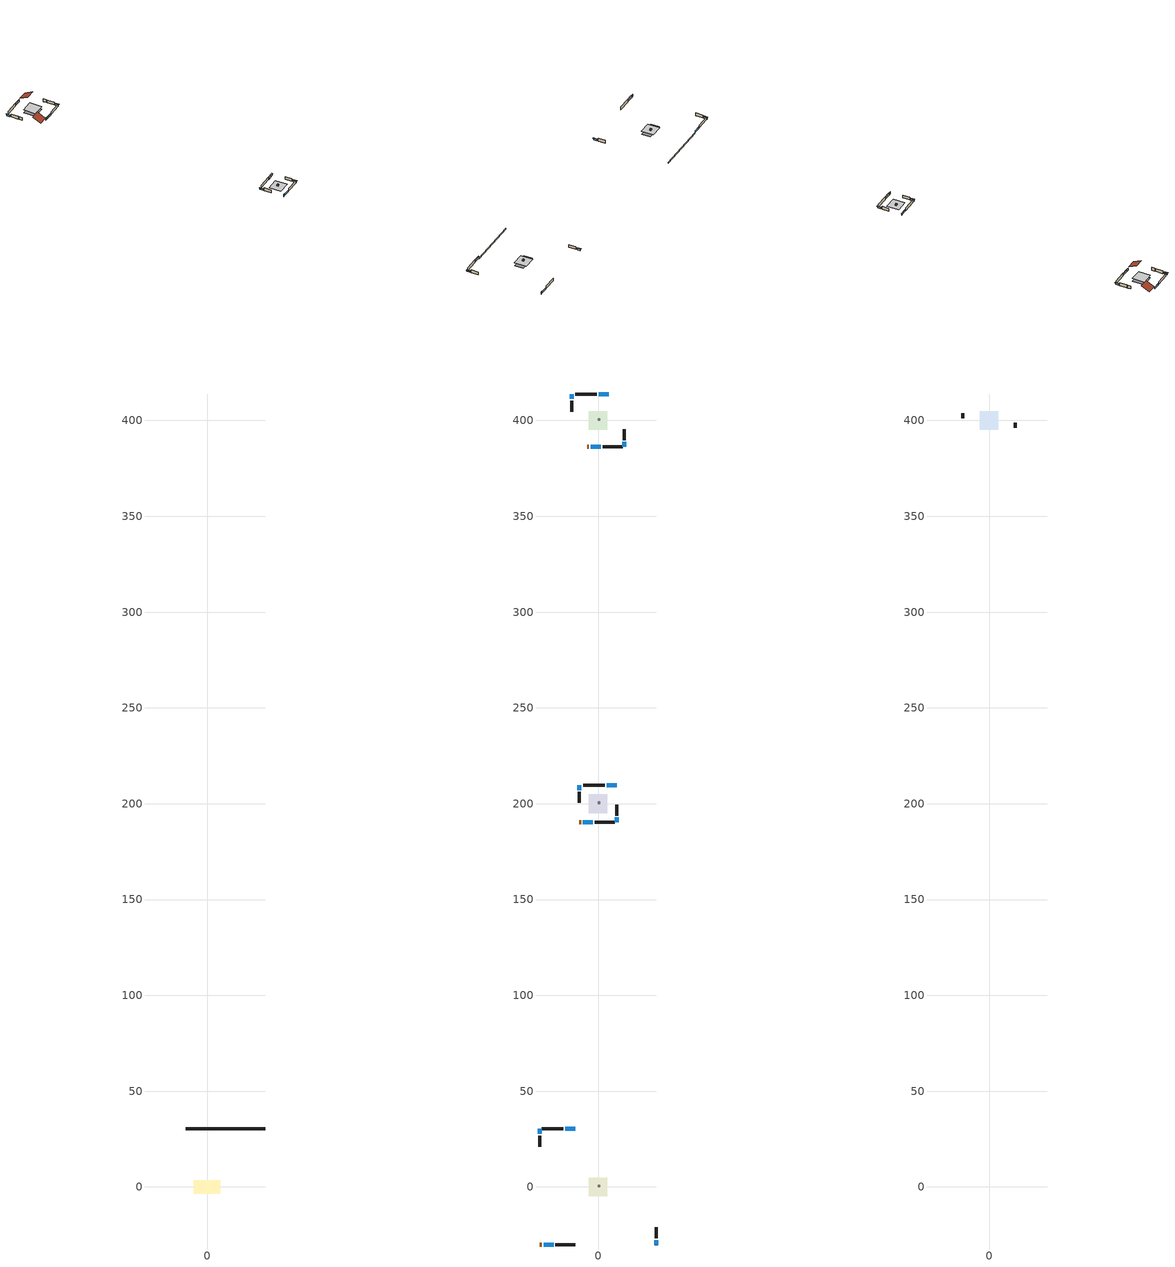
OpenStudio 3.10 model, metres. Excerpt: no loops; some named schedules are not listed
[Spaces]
unit1_crawlspace___unvented_1
 floor foundation (unit1_Slab1_construction): -6.88,-3.44 -6.88,3.44 6.88,3.44 6.88,-3.44 z-0.91
 wall foundation (unit1_FoundationWall1_construction): 30.27,30.27 -11,30.27 z-0.91:0
unit1_central_ac_and_furnace_airloop_ret_air_space
 floor adiabatic (unit1_AdiabaticConst): 0,0 0,1 1,1 1,0 z0
 wall adiabatic (unit1_AdiabaticConst): 0,0 1,0 1,1 0,1 0,0 z0:1
 ceiling adiabatic (unit1_AdiabaticConst): 1,0 1,1 0,1 0,0 z1
unit1_conditioned_space_1
 floor to unit1_crawlspace___unvented_1 (unit1_Floor1_construction): -4.86,-4.86 -4.86,4.86 4.86,4.86 4.86,-4.86 z0
 wall outside (unit1_AdiabaticWallConstruction_1): -30.27,-30.27 -29.36,-30.27 z0:2.03
 wall outside (unit1_AdiabaticWallConstruction): -30.27,30.27 -30.27,27.67 / -28.43,-30.27 -23.22,-30.27 / 30.27,-30.27 30.27,-27.67 / -11.92,30.27 -17.14,30.27 z0:1.16
 wall outside (unit1_Wall4_construction): -30.27,26.74 -30.27,21.1 z0:2.44
 wall outside (unit1_Wall3_construction): -22.29,-30.27 -11.77,-30.27 z0:2.44
 wall outside (unit1_Wall2_construction): 30.27,-26.74 30.27,-21.1 z0:2.44
 wall outside (unit1_Wall1_construction): -18.07,30.27 -29.35,30.27 z0:2.44
 window (unit1_WindowConstruction_3): -30.27,30.27 -30.27,27.67 z0:1.16
 window (unit1_WindowConstruction_2): -28.43,-30.27 -23.22,-30.27 z0:1.16
 window (unit1_WindowConstruction_1): 30.27,-30.27 30.27,-27.67 z0:1.16
 window (unit1_WindowConstruction): -11.92,30.27 -17.14,30.27 z0:1.16
 door (unit1_Door): -30.27,-30.27 -29.36,-30.27 z0:2.03
 ceiling adiabatic (unit1_Floor2_construction): 4.86,-4.86 4.86,4.86 -4.86,4.86 -4.86,-4.86 z0
unit2_central_ac_and_furnace_airloop_ret_air_space
 floor adiabatic (unit2_AdiabaticConst): 0,200 0,201 1,201 1,200 z0
 wall adiabatic (unit2_AdiabaticConst): 0,200 1,200 1,201 0,201 0,200 z0:1
 ceiling adiabatic (unit2_AdiabaticConst): 1,200 1,201 0,201 0,200 z1
unit2_conditioned_space_1
 floor adiabatic (unit2_Floor1_2_construction): -4.86,195.14 -4.86,204.86 4.86,204.86 4.86,195.14 z0
 wall outside (unit2_AdiabaticWallConstruction_1): -9.72,190.28 -8.8,190.28 z0:2.03
 wall outside (unit2_AdiabaticWallConstruction): -9.72,209.72 -9.72,207.11 / -7.87,190.28 -2.66,190.28 / 9.72,190.28 9.72,192.89 / 9.72,209.72 4.5,209.72 z0:1.16
 wall outside (unit2_Wall4_2_construction): -9.72,206.18 -9.72,200.54 z0:2.44
 wall outside (unit2_Wall3_2_construction): -1.73,190.28 8.79,190.28 z0:2.44
 wall outside (unit2_Wall2_2_construction): 9.72,193.82 9.72,199.46 z0:2.44
 wall outside (unit2_Wall1_2_construction): 3.57,209.72 -7.71,209.72 z0:2.44
 window (unit2_WindowConstruction_3): -9.72,209.72 -9.72,207.11 z0:1.16
 window (unit2_WindowConstruction_2): -7.87,190.28 -2.66,190.28 z0:1.16
 window (unit2_WindowConstruction_1): 9.72,190.28 9.72,192.89 z0:1.16
 window (unit2_WindowConstruction): 9.72,209.72 4.5,209.72 z0:1.16
 door (unit2_Door): -9.72,190.28 -8.8,190.28 z0:2.03
 ceiling adiabatic (unit2_Floor2_2_construction): 4.86,195.14 4.86,204.86 -4.86,204.86 -4.86,195.14 z0
unit3_central_ac_and_furnace_airloop_ret_air_space
 floor adiabatic (unit3_AdiabaticConst): 0,400 0,401 1,401 1,400 z0
 wall adiabatic (unit3_AdiabaticConst): 0,400 1,400 1,401 0,401 0,400 z0:1
 ceiling adiabatic (unit3_AdiabaticConst): 1,400 1,401 0,401 0,400 z1
unit3_conditioned_space_1
 floor adiabatic (unit3_Floor1_3_construction): -4.86,395.14 -4.86,404.86 4.86,404.86 4.86,395.14 z0
 wall outside (unit3_AdiabaticWallConstruction_1): -5.62,386.18 -4.7,386.18 z0:2.03
 wall outside (unit3_AdiabaticWallConstruction): -13.82,413.82 -13.82,411.21 / -3.77,386.18 1.44,386.18 / 13.82,386.18 13.82,388.79 / 5.62,413.82 0.4,413.82 z0:1.16
 wall outside (unit3_Wall4_3_construction): -13.82,410.28 -13.82,404.64 z0:2.44
 wall outside (unit3_Wall3_3_construction): 2.37,386.18 12.89,386.18 z0:2.44
 wall outside (unit3_Wall2_3_construction): 13.82,389.72 13.82,395.36 z0:2.44
 wall outside (unit3_Wall1_3_construction): -0.53,413.82 -11.81,413.82 z0:2.44
 window (unit3_WindowConstruction_3): -13.82,413.82 -13.82,411.21 z0:1.16
 window (unit3_WindowConstruction_2): -3.77,386.18 1.44,386.18 z0:1.16
 window (unit3_WindowConstruction_1): 13.82,386.18 13.82,388.79 z0:1.16
 window (unit3_WindowConstruction): 5.62,413.82 0.4,413.82 z0:1.16
 door (unit3_Door): -5.62,386.18 -4.7,386.18 z0:2.03
unit3_attic___vented_1
 floor to unit3_conditioned_space_1 (unit3_Floor2_3_construction_Reversed): -4.86,395.14 -4.86,404.86 4.86,404.86 4.86,395.14 z2.44
 wall outside (unit3_Wall6_3_construction): 13.82,396.29 13.82,398.71 z0:2.44
 wall outside (unit3_Wall5_3_construction): -13.82,403.71 -13.82,401.29 z0:2.44
 roof outside (unit3_Roof2_3_construction): -6.54,386.18,2.44 -6.54,392.69,5.69 -13.82,392.69,5.69 -13.82,386.18,2.44
 roof outside (unit3_Roof1_3_construction): 6.54,413.82,2.44 6.54,407.31,5.69 13.82,407.31,5.69 13.82,413.82,2.44
shading: -30.27,27.36 -30.27,30.58 -30.88,30.58 -30.88,27.36 z1.46; -22.91,-30.27 -28.74,-30.27 -28.74,-30.88 -22.91,-30.88 z1.46; 30.27,-27.36 30.27,-30.58 30.88,-30.58 30.88,-27.36 z1.46; -17.44,30.27 -11.62,30.27 -11.62,30.88 -17.44,30.88 z1.46; -9.72,206.8 -9.72,210.02 -10.32,210.02 -10.32,206.8 z1.46; -2.35,190.28 -8.18,190.28 -8.18,189.68 -2.35,189.68 z1.46; 9.72,193.2 9.72,189.98 10.32,189.98 10.32,193.2 z1.46; 4.2,209.72 10.02,209.72 10.02,210.32 4.2,210.32 z1.46; -13.82,410.9 -13.82,414.12 -14.42,414.12 -14.42,410.9 z1.46; 1.75,386.18 -4.08,386.18 -4.08,385.58 1.75,385.58 z1.46; 13.82,389.1 13.82,385.88 14.42,385.88 14.42,389.1 z1.46; 0.1,413.82 5.92,413.82 5.92,414.42 0.1,414.42 z1.46
[Site]
unit1_Buffalo_Niagara_Intl_Ap_NY: Latitude {deg}=42.93; Longitude {deg}=-78.73; Time Zone {hr}=-5; Elevation {m}=215; Terrain=Suburbs; Keep Site Location Information=Yes
[Site:GroundTemperature:Shallow]
4.30207, 2.29327, 2.1324, 3.08568, 6.91256, 10.7216, 14.0239, 16.1158, 16.2935, 14.5921, 11.374, 7.68183
[Site:WaterMainsTemperature]
Calculation Method=Schedule; Temperature Schedule=unit1_mains_temperature_schedule
[Building]
Building 1
[Construction]
unit1_AdiabaticConst: unit1_Adiabatic
unit1_furniture_construction_conditioned_space_1: unit1_furniture_material_conditioned_space_1
unit1_PartitionWallConstruction: unit1_gypsum_board, unit1_wall_stud_and_cavity_2, unit1_gypsum_board
unit1_AdiabaticWallConstruction_1: unit1_wood_siding_2, unit1_wall_rigid_ins, unit1_wall_stud_and_cavity_1, unit1_gypsum_board
unit1_Door: unit1_door_material
unit1_AdiabaticWallConstruction: unit1_wood_siding_1, unit1_wall_rigid_ins, unit1_wall_stud_and_cavity_1, unit1_gypsum_board
unit1_WindowConstruction_3; unit1_WindowConstruction_2; unit1_WindowConstruction_1; unit1_WindowConstruction: unit1_WindowMaterial
unit1_Slab1_construction: unit1_soil_0_5_in_
unit1_FoundationWall1_construction: unit1_concrete_8_0_in_
unit1_Floor2_construction: unit1_ceiling_stud_and_cavity, unit1_gypsum_board_1
unit1_Floor1_construction: unit1_floor_stud_and_cavity, unit1_floor_rigid_ins, unit1_osb_sheathing_0_75_in_, unit1_floor_covering
unit1_Wall4_construction; unit1_Wall3_construction; unit1_Wall2_construction; unit1_Wall1_construction: unit1_wood_siding, unit1_osb_sheathing_0_5_in_, unit1_wall_stud_and_cavity, unit1_gypsum_board
unit2_AdiabaticConst: unit2_Adiabatic
unit2_furniture_construction_conditioned_space_1: unit2_furniture_material_conditioned_space_1
unit2_PartitionWallConstruction: unit2_gypsum_board, unit2_wall_stud_and_cavity_2, unit2_gypsum_board
unit2_AdiabaticWallConstruction_1: unit2_wood_siding_2, unit2_wall_rigid_ins, unit2_wall_stud_and_cavity_1, unit2_gypsum_board
unit2_Door: unit2_door_material
unit2_AdiabaticWallConstruction: unit2_wood_siding_1, unit2_wall_rigid_ins, unit2_wall_stud_and_cavity_1, unit2_gypsum_board
unit2_WindowConstruction_3; unit2_WindowConstruction_2; unit2_WindowConstruction_1; unit2_WindowConstruction: unit2_WindowMaterial
unit2_Floor2_2_construction: unit2_ceiling_stud_and_cavity, unit2_gypsum_board_1
unit2_Floor1_2_construction: unit2_floor_stud_and_cavity, unit2_osb_sheathing_0_75_in_, unit2_floor_covering
unit2_Wall4_2_construction; unit2_Wall3_2_construction; unit2_Wall2_2_construction; unit2_Wall1_2_construction: unit2_wood_siding, unit2_osb_sheathing_0_5_in_, unit2_wall_stud_and_cavity, unit2_gypsum_board
unit3_AdiabaticConst: unit3_Adiabatic
unit3_furniture_construction_conditioned_space_1: unit3_furniture_material_conditioned_space_1
unit3_PartitionWallConstruction: unit3_gypsum_board, unit3_wall_stud_and_cavity_3, unit3_gypsum_board
unit3_AdiabaticWallConstruction_1: unit3_wood_siding_2, unit3_wall_rigid_ins, unit3_wall_stud_and_cavity_2, unit3_gypsum_board
unit3_Door: unit3_door_material
unit3_AdiabaticWallConstruction: unit3_wood_siding_1, unit3_wall_rigid_ins, unit3_wall_stud_and_cavity_2, unit3_gypsum_board
unit3_WindowConstruction_3; unit3_WindowConstruction_2; unit3_WindowConstruction_1; unit3_WindowConstruction: unit3_WindowMaterial
unit3_Floor2_3_construction_Reversed: unit3_gypsum_board, unit3_ceiling_stud_and_cavity, unit3_ceiling_loosefill_ins
unit3_Floor1_3_construction: unit3_floor_stud_and_cavity, unit3_osb_sheathing_0_75_in_, unit3_floor_covering
unit3_Wall6_3_construction; unit3_Wall5_3_construction: unit3_wood_siding, unit3_osb_sheathing_0_5_in__1, unit3_wall_stud_and_cavity_1
unit3_Wall4_3_construction; unit3_Wall3_3_construction; unit3_Wall2_3_construction; unit3_Wall1_3_construction: unit3_wood_siding, unit3_osb_sheathing_0_5_in__1, unit3_wall_stud_and_cavity, unit3_gypsum_board
unit3_Roof2_3_construction; unit3_Roof1_3_construction: unit3_asphalt_or_fiberglass_shingles, unit3_roof_rigid_ins, unit3_osb_sheathing_0_5_in_
[Material:NoMass] Roughness=Rough; Thermal Resistance {m2-K/W}=176.1
unit1_Adiabatic; unit2_Adiabatic; unit3_Adiabatic
[Material] Roughness=Rough
Name | Thickness {m} | Conductivity {W/m-K} | Density {kg/m3} | Specific Heat {J/kg-K} | Thermal Absorptance | Solar Absorptance | Visible Absorptance
unit1_wall_stud_and_cavity_2; unit2_wall_stud_and_cavity_2; unit3_wall_stud_and_cavity_3 | 0.0889 | 0.391764 | 83.0341 | 1211.67 | 0.9 | 0.7 | 0.7
unit1_wood_siding_2; unit1_wood_siding_1; unit2_wood_siding_2; unit2_wood_siding_1; unit3_wood_siding_2; unit3_wood_siding_1 | 0.0254 | 0.102417 | 544.68 | 1172.36
unit1_furniture_material_conditioned_space_1; unit2_furniture_material_conditioned_space_1; unit3_furniture_material_conditioned_space_1 | 0.1524 | 0.115458 | 640.8 | 1214.23 | 0.9 | 0.6 | 0.6
unit1_door_material; unit2_door_material; unit3_door_material | 0.04445 | 0.0716541 | 512.64 | 1214.23 | 0.9 | 0.7 | 0.7
unit1_wall_stud_and_cavity_1; unit2_wall_stud_and_cavity_1; unit3_wall_stud_and_cavity_2 | 0.0889 | 0.380278 | 52.3479 | 1209.89 | 0.9 | 0.7 | 0.7
unit1_wall_rigid_ins; unit2_wall_rigid_ins; unit3_wall_rigid_ins | 0.512978 | 0.029427 | 32.04 | 1214.23 | 0.9 | 0.7 | 0.7
unit1_soil_0_5_in_ | 0.0127 | 1.731 | 1842.3 | 418.7 | 0.9 | 0.7 | 0.7
unit1_concrete_8_0_in_ | 0.2032 | 1.803125 | 2242.8 | 837.4 | 0.9 | 0.7 | 0.7
unit1_gypsum_board_1; unit2_gypsum_board_1 | 0.00254 | 0.160291 | 801 | 837.4 | 0.9 | 0.6 | 0.6
unit1_ceiling_stud_and_cavity; unit2_ceiling_stud_and_cavity | 0.0889 | 1.05181 | 20.9862 | 1087.66 | 0.9 | 0.7 | 0.7
unit1_floor_covering; unit2_floor_covering; unit3_floor_covering | 0.0127 | 0.0433444 | 54.468 | 1339.84 | 0.9 | 0.6 | 0.6
unit1_osb_sheathing_0_75_in_; unit2_osb_sheathing_0_75_in_; unit3_osb_sheathing_0_75_in_ | 0.01905 | 0.115458 | 512.64 | 1214.23 | 0.9 | 0.7 | 0.7
unit1_floor_rigid_ins | 0.103632 | 0.029427 | 32.04 | 1214.23 | 0.9 | 0.7 | 0.7
unit1_floor_stud_and_cavity | 0.1397 | 0.21683 | 92.3553 | 1139.71 | 0.9 | 0.7 | 0.7
unit1_gypsum_board; unit2_gypsum_board; unit3_gypsum_board | 0.0127 | 0.160291 | 801 | 837.4 | 0.9 | 0.6 | 0.6
unit1_wall_stud_and_cavity; unit2_wall_stud_and_cavity; unit3_wall_stud_and_cavity | 0.1397 | 0.0929022 | 139.0536 | 1170.24 | 0.9 | 0.7 | 0.7
unit1_osb_sheathing_0_5_in_; unit2_osb_sheathing_0_5_in_; unit3_osb_sheathing_0_5_in__1 | 0.0127 | 0.115458 | 512.64 | 1214.23 | 0.9 | 0.7 | 0.7
unit1_wood_siding; unit2_wood_siding; unit3_wood_siding | 0.0254 | 0.102417 | 544.68 | 1172.36 | 0.9 | 0.7 | 0.7
unit2_floor_stud_and_cavity; unit3_floor_stud_and_cavity | 0.1397 | 0.923637 | 92.3553 | 1139.71 | 0.9 | 0.7 | 0.7
unit3_ceiling_stud_and_cavity | 0.1397 | 0.0824711 | 65.682 | 1177.47 | 0.9 | 0.7 | 0.7
unit3_ceiling_loosefill_ins | 0.169333 | 0.0480833 | 16.02 | 1046.75 | 0.9 | 0.7 | 0.7
unit3_wall_stud_and_cavity_1 | 0.1397 | 0.727959 | 139.0536 | 1170.24 | 0.9 | 0.6 | 0.6
unit3_osb_sheathing_0_5_in_ | 0.0127 | 0.115458 | 512.64 | 1214.23 | 0.9 | 0.6 | 0.6
unit3_roof_rigid_ins | 0.00281632 | 0.029427 | 32.04 | 1214.23 | 0.9 | 0.7 | 0.7
unit3_asphalt_or_fiberglass_shingles | 0.00635 | 0.162714 | 1121.4 | 1465.45 | 0.9 | 0.85 | 0.85
[WindowMaterial:SimpleGlazingSystem] U-Factor {W/m2-K}=2.10086; Solar Heat Gain Coefficient=0.3
unit1_WindowMaterial; unit2_WindowMaterial; unit3_WindowMaterial
[Foundation:Kiva:Settings]
Soil Conductivity {W/m-K}=1.731; Soil Density {kg/m3}=1842.3; Soil Specific Heat {J/kg-K}=418.7; Ground Solar Absorptivity=0.9; Ground Thermal Absorptivity=0.9; Ground Surface Roughness {m}=0.03; Far-Field Width {m}=40; Deep-Ground Boundary Condition=ZeroFlux; Deep-Ground Depth {m}=40; Minimum Cell Dimension {m}=0.2; Maximum Cell Growth Coefficient=3; Simulation Timestep=Timestep
[ElectricEquipment]
Name | Electric Equipment Definition | Space or SpaceType | Schedule
unit1_mech_vent_bath_fan_0 | unit1_mech_vent_bath_fan_0 | unit1_conditioned_space_1 | unit1_mech_vent_bath_fan_0_schedule
unit1_mech_vent_range_fan_0 | unit1_mech_vent_range_fan_0 | unit1_conditioned_space_1 | unit1_mech_vent_range_fan_0_schedule
unit1_mech_vent_house_fan_cfis | unit1_mech_vent_house_fan_cfis | unit1_conditioned_space_1 | unit1_mech_vent_house_fan_cfis_schedule
unit1_mech_vent_house_fan | unit1_mech_vent_house_fan | unit1_conditioned_space_1 | unit1_mech_vent_house_fan_schedule
unit1_whole_house_fan | unit1_whole_house_fan | unit1_conditioned_space_1 | Always On Discrete
unit1_misc_plug_loads | unit1_misc_plug_loads | unit1_conditioned_space_1 | unit1_plug_loads_other
unit1_misc_tv | unit1_misc_tv | unit1_conditioned_space_1 | unit1_plug_loads_tv
unit1_cooking_range | unit1_cooking_range | unit1_conditioned_space_1 | unit1_cooking_range
unit1_fridge | unit1_fridge | unit1_conditioned_space_1 | unit1_fridge_schedule
unit1_dishwasher | unit1_dishwasher | unit1_conditioned_space_1 | unit1_dishwasher
unit1_clothes_dryer | unit1_clothes_dryer | unit1_conditioned_space_1 | unit1_clothes_dryer
unit1_clothes_washer | unit1_clothes_washer | unit1_conditioned_space_1 | unit1_clothes_washer
unit1_ceiling_fan | unit1_ceiling_fan | unit1_conditioned_space_1 | unit1_ceiling_fan
unit2_mech_vent_bath_fan_0 | unit2_mech_vent_bath_fan_0 | unit2_conditioned_space_1 | unit2_mech_vent_bath_fan_0_schedule
unit2_mech_vent_range_fan_0 | unit2_mech_vent_range_fan_0 | unit2_conditioned_space_1 | unit2_mech_vent_range_fan_0_schedule
unit2_mech_vent_house_fan_cfis | unit2_mech_vent_house_fan_cfis | unit2_conditioned_space_1 | unit2_mech_vent_house_fan_cfis_schedule
unit2_mech_vent_house_fan | unit2_mech_vent_house_fan | unit2_conditioned_space_1 | unit2_mech_vent_house_fan_schedule
unit2_whole_house_fan | unit2_whole_house_fan | unit2_conditioned_space_1 | unit2_Always_On_Discrete
unit2_misc_plug_loads | unit2_misc_plug_loads | unit2_conditioned_space_1 | unit2_plug_loads_other
unit2_misc_tv | unit2_misc_tv | unit2_conditioned_space_1 | unit2_plug_loads_tv
unit2_cooking_range | unit2_cooking_range | unit2_conditioned_space_1 | unit2_cooking_range
unit2_fridge | unit2_fridge | unit2_conditioned_space_1 | unit2_fridge_schedule
unit2_dishwasher | unit2_dishwasher | unit2_conditioned_space_1 | unit2_dishwasher
unit2_clothes_dryer | unit2_clothes_dryer | unit2_conditioned_space_1 | unit2_clothes_dryer
unit2_clothes_washer | unit2_clothes_washer | unit2_conditioned_space_1 | unit2_clothes_washer
unit2_ceiling_fan | unit2_ceiling_fan | unit2_conditioned_space_1 | unit2_ceiling_fan
unit3_mech_vent_bath_fan_0 | unit3_mech_vent_bath_fan_0 | unit3_conditioned_space_1 | unit3_mech_vent_bath_fan_0_schedule
unit3_mech_vent_range_fan_0 | unit3_mech_vent_range_fan_0 | unit3_conditioned_space_1 | unit3_mech_vent_range_fan_0_schedule
unit3_mech_vent_house_fan_cfis | unit3_mech_vent_house_fan_cfis | unit3_conditioned_space_1 | unit3_mech_vent_house_fan_cfis_schedule
unit3_mech_vent_house_fan | unit3_mech_vent_house_fan | unit3_conditioned_space_1 | unit3_mech_vent_house_fan_schedule
unit3_misc_plug_loads | unit3_misc_plug_loads | unit3_conditioned_space_1 | unit3_plug_loads_other
unit3_misc_tv | unit3_misc_tv | unit3_conditioned_space_1 | unit3_plug_loads_tv
unit3_whole_house_fan | unit3_whole_house_fan | unit3_conditioned_space_1 | unit3_Always_On_Discrete
unit3_cooking_range | unit3_cooking_range | unit3_conditioned_space_1 | unit3_cooking_range
unit3_fridge | unit3_fridge | unit3_conditioned_space_1 | unit3_fridge_schedule
unit3_dishwasher | unit3_dishwasher | unit3_conditioned_space_1 | unit3_dishwasher
unit3_clothes_dryer | unit3_clothes_dryer | unit3_conditioned_space_1 | unit3_clothes_dryer
unit3_clothes_washer | unit3_clothes_washer | unit3_conditioned_space_1 | unit3_clothes_washer
unit3_ceiling_fan | unit3_ceiling_fan | unit3_conditioned_space_1 | unit3_ceiling_fan
[ElectricEquipment:Definition] Design Level Calculation Method=EquipmentLevel
Name | Design Level {W} | Fraction Latent | Fraction Radiant | Fraction Lost
unit1_mech_vent_bath_fan_0; unit1_mech_vent_range_fan_0; unit2_mech_vent_bath_fan_0; unit2_mech_vent_range_fan_0; unit3_mech_vent_bath_fan_0; unit3_mech_vent_range_fan_0 | 30 | 0 | 0 | 1
unit1_mech_vent_house_fan_cfis; unit2_mech_vent_house_fan_cfis; unit3_mech_vent_house_fan_cfis | 0 | 0 | 0 | 0
unit1_mech_vent_house_fan; unit1_whole_house_fan; unit2_mech_vent_house_fan; unit2_whole_house_fan; unit3_mech_vent_house_fan; unit3_whole_house_fan | 0 | 0 | 0 | 1
unit1_misc_plug_loads | 171.597 | 0.045 | 0.513 | 0.1
unit1_misc_tv | 407.323 | 0 | 0.6 | 0
unit1_cooking_range | 102.038 | 0.16 | 0.384 | 0.2
unit1_fridge; unit2_fridge; unit3_fridge | 78.8813 | 0 | 0.6 | 0
unit1_dishwasher | 740.818 | 0.3 | 0.18 | 0.4
unit1_clothes_dryer | 499.627 | 0.015 | 0.081 | 0.85
unit1_clothes_washer | 1279.03 | 0.03 | 0.162 | 0.7
unit1_ceiling_fan | 58.3651 | 0 | 0.558 | 0
unit2_misc_plug_loads | 173.004 | 0.045 | 0.513 | 0.1
unit2_misc_tv | 514.074 | 0 | 0.6 | 0
unit2_cooking_range | 91.2667 | 0.16 | 0.384 | 0.2
unit2_dishwasher | 402.111 | 0.3 | 0.18 | 0.4
unit2_clothes_dryer | 303.047 | 0.015 | 0.081 | 0.85
unit2_clothes_washer | 832.117 | 0.03 | 0.162 | 0.7
unit2_ceiling_fan | 55.8546 | 0 | 0.558 | 0
unit3_misc_plug_loads | 174.38 | 0.045 | 0.513 | 0.1
unit3_misc_tv | 515.429 | 0 | 0.6 | 0
unit3_cooking_range | 85.6421 | 0.16 | 0.384 | 0.2
unit3_dishwasher | 577.46 | 0.3 | 0.18 | 0.4
unit3_clothes_dryer | 527.382 | 0.015 | 0.081 | 0.85
unit3_clothes_washer | 765.44 | 0.03 | 0.162 | 0.7
unit3_ceiling_fan | 55.8833 | 0 | 0.558 | 0
[EnergyManagementSystem:Actuator]
Name | Actuated Component | Actuated Component Type | Actuated Component Control Type | Zone or Space
unit1_mech_vent_house_fan_latent_load_act | unit1_mech_vent_house_fan_latent_load | OtherEquipment | Power Level | unit1_conditioned_space_1
unit1_mech_vent_house_fan_sensible_load_act | unit1_mech_vent_house_fan_sensible_load | OtherEquipment | Power Level | unit1_conditioned_space_1
unit1_mech_vent_house_fan_cfis_act | unit1_mech_vent_house_fan_cfis | ElectricEquipment | Electricity Rate | unit1_conditioned_space_1
unit1_whole_house_fan_act | unit1_whole_house_fan | ElectricEquipment | Electricity Rate | unit1_conditioned_space_1
unit1_central_ac_and_furnace_airloop_0_SupLatLkToDZ_act | unit1_central_ac_and_furnace_airloop_0_SupLatLkToDZ | OtherEquipment | Power Level | unit1_crawlspace___unvented_1
unit1_central_ac_and_furnace_airloop_0_SupSensLkToDZ_act | unit1_central_ac_and_furnace_airloop_0_SupSensLkToDZ | OtherEquipment | Power Level | unit1_crawlspace___unvented_1
unit1_central_ac_and_furnace_airloop_0_RetCondToDZ_act | unit1_central_ac_and_furnace_airloop_0_RetCondToDZ | OtherEquipment | Power Level | unit1_crawlspace___unvented_1
unit1_central_ac_and_furnace_airloop_0_RetLatLkToRP_act | unit1_central_ac_and_furnace_airloop_0_RetLatLkToRP | OtherEquipment | Power Level | unit1_central_ac_and_furnace_airloop_ret_air_space
unit1_central_ac_and_furnace_airloop_0_RetSensLkToRP_act | unit1_central_ac_and_furnace_airloop_0_RetSensLkToRP | OtherEquipment | Power Level | unit1_central_ac_and_furnace_airloop_ret_air_space
unit1_central_ac_and_furnace_airloop_0_RetCondToRP_act | unit1_central_ac_and_furnace_airloop_0_RetCondToRP | OtherEquipment | Power Level | unit1_central_ac_and_furnace_airloop_ret_air_space
unit1_central_ac_and_furnace_airloop_0_SupCondToLv_act | unit1_central_ac_and_furnace_airloop_0_SupCondToLv | OtherEquipment | Power Level | unit1_conditioned_space_1
unit1_central_ac_and_furnace_airloop_0_SupLatLkToCond_act | unit1_central_ac_and_furnace_airloop_0_SupLatLkToCond | OtherEquipment | Power Level | unit1_conditioned_space_1
unit1_central_ac_and_furnace_airloop_0_SupSensLkToCond_act | unit1_central_ac_and_furnace_airloop_0_SupSensLkToCond | OtherEquipment | Power Level | unit1_conditioned_space_1
unit1_water_heater_ec_adj_act | unit1_water_heater_energy_adjustment1 | OtherEquipment | Power Level | unit1_conditioned_space_1
unit1_central_ac_and_furnace_airloop_0_SupCondToDZ_act | unit1_central_ac_and_furnace_airloop_0_SupCondToDZ | OtherEquipment | Power Level | unit1_crawlspace___unvented_1
unit2_mech_vent_house_fan_latent_load_act | unit2_mech_vent_house_fan_latent_load | OtherEquipment | Power Level | unit2_conditioned_space_1
unit2_mech_vent_house_fan_sensible_load_act | unit2_mech_vent_house_fan_sensible_load | OtherEquipment | Power Level | unit2_conditioned_space_1
unit2_mech_vent_house_fan_cfis_act | unit2_mech_vent_house_fan_cfis | ElectricEquipment | Electricity Rate | unit2_conditioned_space_1
unit2_whole_house_fan_act | unit2_whole_house_fan | ElectricEquipment | Electricity Rate | unit2_conditioned_space_1
unit2_central_ac_and_furnace_airloop_0_SupLatLkToDZ_act | unit2_central_ac_and_furnace_airloop_0_SupLatLkToDZ | OtherEquipment | Power Level | unit2_conditioned_space_1
unit2_central_ac_and_furnace_airloop_0_SupSensLkToDZ_act | unit2_central_ac_and_furnace_airloop_0_SupSensLkToDZ | OtherEquipment | Power Level | unit2_conditioned_space_1
unit2_central_ac_and_furnace_airloop_0_RetCondToDZ_act | unit2_central_ac_and_furnace_airloop_0_RetCondToDZ | OtherEquipment | Power Level | unit2_conditioned_space_1
unit2_central_ac_and_furnace_airloop_0_SupCondToDZ_act | unit2_central_ac_and_furnace_airloop_0_SupCondToDZ | OtherEquipment | Power Level | unit2_conditioned_space_1
unit2_central_ac_and_furnace_airloop_0_RetLatLkToRP_act | unit2_central_ac_and_furnace_airloop_0_RetLatLkToRP | OtherEquipment | Power Level | unit2_central_ac_and_furnace_airloop_ret_air_space
unit2_central_ac_and_furnace_airloop_0_RetSensLkToRP_act | unit2_central_ac_and_furnace_airloop_0_RetSensLkToRP | OtherEquipment | Power Level | unit2_central_ac_and_furnace_airloop_ret_air_space
unit2_central_ac_and_furnace_airloop_0_RetCondToRP_act | unit2_central_ac_and_furnace_airloop_0_RetCondToRP | OtherEquipment | Power Level | unit2_central_ac_and_furnace_airloop_ret_air_space
unit2_central_ac_and_furnace_airloop_0_SupCondToLv_act | unit2_central_ac_and_furnace_airloop_0_SupCondToLv | OtherEquipment | Power Level | unit2_conditioned_space_1
unit2_central_ac_and_furnace_airloop_0_SupLatLkToCond_act | unit2_central_ac_and_furnace_airloop_0_SupLatLkToCond | OtherEquipment | Power Level | unit2_conditioned_space_1
unit2_central_ac_and_furnace_airloop_0_SupSensLkToCond_act | unit2_central_ac_and_furnace_airloop_0_SupSensLkToCond | OtherEquipment | Power Level | unit2_conditioned_space_1
unit2_water_heater_ec_adj_act | unit2_water_heater_energy_adjustment1 | OtherEquipment | Power Level | unit2_conditioned_space_1
unit3_mech_vent_house_fan_latent_load_act | unit3_mech_vent_house_fan_latent_load | OtherEquipment | Power Level | unit3_conditioned_space_1
unit3_mech_vent_house_fan_sensible_load_act | unit3_mech_vent_house_fan_sensible_load | OtherEquipment | Power Level | unit3_conditioned_space_1
unit3_mech_vent_house_fan_cfis_act | unit3_mech_vent_house_fan_cfis | ElectricEquipment | Electricity Rate | unit3_conditioned_space_1
unit3_whole_house_fan_act | unit3_whole_house_fan | ElectricEquipment | Electricity Rate | unit3_conditioned_space_1
unit3_central_ac_and_furnace_airloop_0_SupLatLkToDZ_act | unit3_central_ac_and_furnace_airloop_0_SupLatLkToDZ | OtherEquipment | Power Level | unit3_attic___vented_1
unit3_central_ac_and_furnace_airloop_0_SupSensLkToDZ_act | unit3_central_ac_and_furnace_airloop_0_SupSensLkToDZ | OtherEquipment | Power Level | unit3_attic___vented_1
unit3_central_ac_and_furnace_airloop_0_RetCondToDZ_act | unit3_central_ac_and_furnace_airloop_0_RetCondToDZ | OtherEquipment | Power Level | unit3_attic___vented_1
unit3_central_ac_and_furnace_airloop_0_SupCondToDZ_act | unit3_central_ac_and_furnace_airloop_0_SupCondToDZ | OtherEquipment | Power Level | unit3_attic___vented_1
unit3_central_ac_and_furnace_airloop_0_RetLatLkToRP_act | unit3_central_ac_and_furnace_airloop_0_RetLatLkToRP | OtherEquipment | Power Level | unit3_central_ac_and_furnace_airloop_ret_air_space
unit3_central_ac_and_furnace_airloop_0_RetSensLkToRP_act | unit3_central_ac_and_furnace_airloop_0_RetSensLkToRP | OtherEquipment | Power Level | unit3_central_ac_and_furnace_airloop_ret_air_space
unit3_central_ac_and_furnace_airloop_0_RetCondToRP_act | unit3_central_ac_and_furnace_airloop_0_RetCondToRP | OtherEquipment | Power Level | unit3_central_ac_and_furnace_airloop_ret_air_space
unit3_central_ac_and_furnace_airloop_0_SupCondToLv_act | unit3_central_ac_and_furnace_airloop_0_SupCondToLv | OtherEquipment | Power Level | unit3_conditioned_space_1
unit3_central_ac_and_furnace_airloop_0_SupLatLkToCond_act | unit3_central_ac_and_furnace_airloop_0_SupLatLkToCond | OtherEquipment | Power Level | unit3_conditioned_space_1
unit3_central_ac_and_furnace_airloop_0_SupSensLkToCond_act | unit3_central_ac_and_furnace_airloop_0_SupSensLkToCond | OtherEquipment | Power Level | unit3_conditioned_space_1
unit3_water_heater_ec_adj_act | unit3_water_heater_energy_adjustment1 | OtherEquipment | Power Level | unit3_conditioned_space_1
[SpaceInfiltration:DesignFlowRate] Density Basis=Outdoor
Name | Space or SpaceType | Schedule | Design Flow Rate Calculation Method | Design Flow Rate {m3/s} | Air Changes per Hour {1/hr} | Constant Term Coefficient | Temperature Term Coefficient | Velocity Term Coefficient | Velocity Squared Term Coefficient
unit1_infil_flow; unit1_whole_house_fan_flow; unit1_natural_vent_flow | unit1_conditioned_space_1 | Always On Discrete | Flow/Space | 0
unit1_crawlspace_unvented_1_duct_leakage_imbalance_infil_flow | unit1_crawlspace___unvented_1 | Always On Discrete | Flow/Space | 0
unit1_infil_crawlspace___unvented_1 | unit1_crawlspace___unvented_1 | Always On Discrete | AirChanges/Hour |  | 0.1 | 1 | 0 | 0 | 0
unit2_infil_flow; unit2_whole_house_fan_flow; unit2_natural_vent_flow | unit2_conditioned_space_1 | unit2_Always_On_Discrete | Flow/Space | 0
unit3_infil_flow; unit3_whole_house_fan_flow; unit3_natural_vent_flow | unit3_conditioned_space_1 | unit3_Always_On_Discrete | Flow/Space | 0
unit3_attic_vented_1_duct_leakage_imbalance_infil_flow | unit3_attic___vented_1 | unit3_Always_On_Discrete | Flow/Space | 0
[OtherEquipment]
Name | Other Equipment Definition | Space or SpaceType | Schedule | Fuel Type
unit1_mech_vent_house_fan_latent_load | unit1_mech_vent_house_fan_latent_load | unit1_conditioned_space_1 | Always On Discrete
unit1_mech_vent_house_fan_sensible_load | unit1_mech_vent_house_fan_sensible_load | unit1_conditioned_space_1 | Always On Discrete
unit1_central_ac_and_furnace_airloop_0_SupLatLkToDZ | unit1_central_ac_and_furnace_airloop_0_SupLatLkToDZ | unit1_crawlspace___unvented_1 | Always On Discrete
unit1_central_ac_and_furnace_airloop_0_SupSensLkToDZ | unit1_central_ac_and_furnace_airloop_0_SupSensLkToDZ | unit1_crawlspace___unvented_1 | Always On Discrete
unit1_central_ac_and_furnace_airloop_0_RetCondToDZ | unit1_central_ac_and_furnace_airloop_0_RetCondToDZ | unit1_crawlspace___unvented_1 | Always On Discrete
unit1_central_ac_and_furnace_airloop_0_SupCondToDZ | unit1_central_ac_and_furnace_airloop_0_SupCondToDZ | unit1_crawlspace___unvented_1 | Always On Discrete
unit1_central_ac_and_furnace_airloop_0_RetLatLkToRP | unit1_central_ac_and_furnace_airloop_0_RetLatLkToRP | unit1_central_ac_and_furnace_airloop_ret_air_space | Always On Discrete
unit1_central_ac_and_furnace_airloop_0_RetSensLkToRP | unit1_central_ac_and_furnace_airloop_0_RetSensLkToRP | unit1_central_ac_and_furnace_airloop_ret_air_space | Always On Discrete
unit1_central_ac_and_furnace_airloop_0_RetCondToRP | unit1_central_ac_and_furnace_airloop_0_RetCondToRP | unit1_central_ac_and_furnace_airloop_ret_air_space | Always On Discrete
unit1_central_ac_and_furnace_airloop_0_SupCondToLv | unit1_central_ac_and_furnace_airloop_0_SupCondToLv | unit1_conditioned_space_1 | Always On Discrete
unit1_central_ac_and_furnace_airloop_0_SupSensLkToCond | unit1_central_ac_and_furnace_airloop_0_SupSensLkToCond | unit1_conditioned_space_1 | Always On Discrete
unit1_general_water_use_latent | unit1_general_water_use_latent | unit1_conditioned_space_1 | unit1_general_water_use_schedule
unit1_general_water_use_sensible | unit1_general_water_use_sensible | unit1_conditioned_space_1 | unit1_general_water_use_schedule
unit1_cooking_range_1 | unit1_cooking_range_2 | unit1_conditioned_space_1 | unit1_cooking_range | NaturalGas
unit1_clothes_dryer_1 | unit1_clothes_dryer_2 | unit1_conditioned_space_1 | unit1_clothes_dryer | NaturalGas
unit1_water_heater_energy_adjustment1 | unit1_water_heater_energy_adjustment1 | unit1_conditioned_space_1 | Always On Discrete | NaturalGas
unit1_central_ac_and_furnace_airloop_0_SupLatLkToCond | unit1_central_ac_and_furnace_airloop_0_SupLatLkToCond | unit1_conditioned_space_1 | Always On Discrete
unit2_mech_vent_house_fan_latent_load | unit2_mech_vent_house_fan_latent_load | unit2_conditioned_space_1 | unit2_Always_On_Discrete
unit2_mech_vent_house_fan_sensible_load | unit2_mech_vent_house_fan_sensible_load | unit2_conditioned_space_1 | unit2_Always_On_Discrete
unit2_central_ac_and_furnace_airloop_0_SupLatLkToDZ | unit2_central_ac_and_furnace_airloop_0_SupLatLkToDZ | unit2_conditioned_space_1 | unit2_Always_On_Discrete
unit2_central_ac_and_furnace_airloop_0_RetCondToDZ | unit2_central_ac_and_furnace_airloop_0_RetCondToDZ | unit2_conditioned_space_1 | unit2_Always_On_Discrete
unit2_central_ac_and_furnace_airloop_0_SupCondToDZ | unit2_central_ac_and_furnace_airloop_0_SupCondToDZ | unit2_conditioned_space_1 | unit2_Always_On_Discrete
unit2_central_ac_and_furnace_airloop_0_RetLatLkToRP | unit2_central_ac_and_furnace_airloop_0_RetLatLkToRP | unit2_central_ac_and_furnace_airloop_ret_air_space | unit2_Always_On_Discrete
unit2_central_ac_and_furnace_airloop_0_RetSensLkToRP | unit2_central_ac_and_furnace_airloop_0_RetSensLkToRP | unit2_central_ac_and_furnace_airloop_ret_air_space | unit2_Always_On_Discrete
unit2_central_ac_and_furnace_airloop_0_RetCondToRP | unit2_central_ac_and_furnace_airloop_0_RetCondToRP | unit2_central_ac_and_furnace_airloop_ret_air_space | unit2_Always_On_Discrete
unit2_central_ac_and_furnace_airloop_0_SupCondToLv | unit2_central_ac_and_furnace_airloop_0_SupCondToLv | unit2_conditioned_space_1 | unit2_Always_On_Discrete
unit2_central_ac_and_furnace_airloop_0_SupLatLkToCond | unit2_central_ac_and_furnace_airloop_0_SupLatLkToCond | unit2_conditioned_space_1 | unit2_Always_On_Discrete
unit2_central_ac_and_furnace_airloop_0_SupSensLkToCond | unit2_central_ac_and_furnace_airloop_0_SupSensLkToCond | unit2_conditioned_space_1 | unit2_Always_On_Discrete
unit2_central_ac_and_furnace_airloop_0_SupSensLkToDZ | unit2_central_ac_and_furnace_airloop_0_SupSensLkToDZ | unit2_conditioned_space_1 | unit2_Always_On_Discrete
unit2_general_water_use_latent | unit2_general_water_use_latent | unit2_conditioned_space_1 | unit2_general_water_use_schedule
unit2_general_water_use_sensible | unit2_general_water_use_sensible | unit2_conditioned_space_1 | unit2_general_water_use_schedule
unit2_cooking_range_1 | unit2_cooking_range_2 | unit2_conditioned_space_1 | unit2_cooking_range | NaturalGas
unit2_clothes_dryer_1 | unit2_clothes_dryer_2 | unit2_conditioned_space_1 | unit2_clothes_dryer | NaturalGas
unit2_water_heater_energy_adjustment1 | unit2_water_heater_energy_adjustment1 | unit2_conditioned_space_1 | unit2_Always_On_Discrete | NaturalGas
unit3_mech_vent_house_fan_latent_load | unit3_mech_vent_house_fan_latent_load | unit3_conditioned_space_1 | unit3_Always_On_Discrete
unit3_mech_vent_house_fan_sensible_load | unit3_mech_vent_house_fan_sensible_load | unit3_conditioned_space_1 | unit3_Always_On_Discrete
unit3_central_ac_and_furnace_airloop_0_SupLatLkToDZ | unit3_central_ac_and_furnace_airloop_0_SupLatLkToDZ | unit3_attic___vented_1 | unit3_Always_On_Discrete
unit3_central_ac_and_furnace_airloop_0_SupSensLkToDZ | unit3_central_ac_and_furnace_airloop_0_SupSensLkToDZ | unit3_attic___vented_1 | unit3_Always_On_Discrete
unit3_central_ac_and_furnace_airloop_0_RetCondToDZ | unit3_central_ac_and_furnace_airloop_0_RetCondToDZ | unit3_attic___vented_1 | unit3_Always_On_Discrete
unit3_central_ac_and_furnace_airloop_0_SupCondToDZ | unit3_central_ac_and_furnace_airloop_0_SupCondToDZ | unit3_attic___vented_1 | unit3_Always_On_Discrete
unit3_central_ac_and_furnace_airloop_0_RetLatLkToRP | unit3_central_ac_and_furnace_airloop_0_RetLatLkToRP | unit3_central_ac_and_furnace_airloop_ret_air_space | unit3_Always_On_Discrete
unit3_central_ac_and_furnace_airloop_0_RetSensLkToRP | unit3_central_ac_and_furnace_airloop_0_RetSensLkToRP | unit3_central_ac_and_furnace_airloop_ret_air_space | unit3_Always_On_Discrete
unit3_central_ac_and_furnace_airloop_0_RetCondToRP | unit3_central_ac_and_furnace_airloop_0_RetCondToRP | unit3_central_ac_and_furnace_airloop_ret_air_space | unit3_Always_On_Discrete
unit3_central_ac_and_furnace_airloop_0_SupCondToLv | unit3_central_ac_and_furnace_airloop_0_SupCondToLv | unit3_conditioned_space_1 | unit3_Always_On_Discrete
unit3_central_ac_and_furnace_airloop_0_SupLatLkToCond | unit3_central_ac_and_furnace_airloop_0_SupLatLkToCond | unit3_conditioned_space_1 | unit3_Always_On_Discrete
unit3_central_ac_and_furnace_airloop_0_SupSensLkToCond | unit3_central_ac_and_furnace_airloop_0_SupSensLkToCond | unit3_conditioned_space_1 | unit3_Always_On_Discrete
unit3_general_water_use_latent | unit3_general_water_use_latent | unit3_conditioned_space_1 | unit3_general_water_use_schedule
unit3_general_water_use_sensible | unit3_general_water_use_sensible | unit3_conditioned_space_1 | unit3_general_water_use_schedule
unit3_cooking_range_1 | unit3_cooking_range_2 | unit3_conditioned_space_1 | unit3_cooking_range | NaturalGas
unit3_water_heater_energy_adjustment1 | unit3_water_heater_energy_adjustment1 | unit3_conditioned_space_1 | unit3_Always_On_Discrete | NaturalGas
unit3_clothes_dryer_1 | unit3_clothes_dryer_2 | unit3_conditioned_space_1 | unit3_clothes_dryer | NaturalGas
[OtherEquipment:Definition] Design Level Calculation Method=EquipmentLevel
Name | Design Level {W} | Fraction Latent | Fraction Radiant | Fraction Lost
unit1_mech_vent_house_fan_latent_load; unit1_central_ac_and_furnace_airloop_0_SupLatLkToDZ; unit1_central_ac_and_furnace_airloop_0_RetLatLkToRP; unit1_central_ac_and_furnace_airloop_0_SupLatLkToCond; unit2_mech_vent_house_fan_latent_load; unit2_central_ac_and_furnace_airloop_0_RetLatLkToRP; unit2_central_ac_and_furnace_airloop_0_SupLatLkToCond; unit3_mech_vent_house_fan_latent_load; unit3_central_ac_and_furnace_airloop_0_SupLatLkToDZ; unit3_central_ac_and_furnace_airloop_0_RetLatLkToRP; unit3_central_ac_and_furnace_airloop_0_SupLatLkToCond | 0 | 1 | 0 | 0
unit1_mech_vent_house_fan_sensible_load; unit1_central_ac_and_furnace_airloop_0_SupSensLkToDZ; unit1_central_ac_and_furnace_airloop_0_RetCondToDZ; unit1_central_ac_and_furnace_airloop_0_SupCondToDZ; unit1_central_ac_and_furnace_airloop_0_RetSensLkToRP; unit1_central_ac_and_furnace_airloop_0_RetCondToRP; unit1_central_ac_and_furnace_airloop_0_SupCondToLv; unit1_central_ac_and_furnace_airloop_0_SupSensLkToCond; unit2_mech_vent_house_fan_sensible_load; unit2_central_ac_and_furnace_airloop_0_RetSensLkToRP; unit2_central_ac_and_furnace_airloop_0_RetCondToRP; unit2_central_ac_and_furnace_airloop_0_SupCondToLv; unit2_central_ac_and_furnace_airloop_0_SupSensLkToCond; unit3_mech_vent_house_fan_sensible_load; unit3_central_ac_and_furnace_airloop_0_SupSensLkToDZ; unit3_central_ac_and_furnace_airloop_0_RetCondToDZ; unit3_central_ac_and_furnace_airloop_0_SupCondToDZ; unit3_central_ac_and_furnace_airloop_0_RetSensLkToRP; unit3_central_ac_and_furnace_airloop_0_RetCondToRP; unit3_central_ac_and_furnace_airloop_0_SupCondToLv; unit3_central_ac_and_furnace_airloop_0_SupSensLkToCond | 0 | 0 | 0 | 0
unit1_general_water_use_latent; unit2_general_water_use_latent; unit3_general_water_use_latent | 53.2715 | 1 | 0 | 0
unit1_general_water_use_sensible; unit2_general_water_use_sensible; unit3_general_water_use_sensible | -52.5013 | 0 | 0.6 | 0
unit1_cooking_range_2 | 2990.45 | 0.16 | 0.384 | 0.2
unit1_clothes_dryer_2 | 6637.63 | 0.015 | 0.081 | 0.85
unit1_water_heater_energy_adjustment1; unit2_water_heater_energy_adjustment1; unit3_water_heater_energy_adjustment1 | 0.01 | 0 | 0 | 1
unit2_central_ac_and_furnace_airloop_0_SupLatLkToDZ; unit2_central_ac_and_furnace_airloop_0_SupSensLkToDZ; unit2_central_ac_and_furnace_airloop_0_RetCondToDZ; unit2_central_ac_and_furnace_airloop_0_SupCondToDZ | 0 | 0 | 0 | 1
unit2_cooking_range_2 | 2674.76 | 0.16 | 0.384 | 0.2
unit2_clothes_dryer_2 | 4026.03 | 0.015 | 0.081 | 0.85
unit3_cooking_range_2 | 2509.92 | 0.16 | 0.384 | 0.2
unit3_clothes_dryer_2 | 7006.36 | 0.015 | 0.081 | 0.85
[ZoneMixing] Design Flow Rate Calculation Method=Flow/Zone; Design Flow Rate {m3/s}=0
Name | Zone or Space | Schedule | Source Zone or Space
unit1_central_ac_and_furnace_airloop_0_ZoneMixCondToDZ_mix | unit1_crawlspace___unvented | Always On Continuous | unit1_conditioned_space
unit1_central_ac_and_furnace_airloop_0_ZoneMixDZToCond_mix | unit1_conditioned_space | Always On Continuous | unit1_crawlspace___unvented
unit3_whole_house_fan_mix; unit3_central_ac_and_furnace_airloop_0_ZoneMixCondToDZ_mix | unit3_attic___vented | unit3_Always_On_Continuous | unit3_conditioned_space
unit3_central_ac_and_furnace_airloop_0_ZoneMixDZToCond_mix | unit3_conditioned_space | unit3_Always_On_Continuous | unit3_attic___vented
[Space]
Name | Thermal Zone | Building Unit | Volume {m3}
unit1_central_ac_and_furnace_airloop_ret_air_space | unit1_central_ac_and_furnace_airloop_ret_air_zone
unit1_crawlspace___unvented_1 | unit1_crawlspace___unvented | unit1_Building_Unit_1 | 86.4796
unit1_conditioned_space_1 | unit1_conditioned_space | unit1_Building_Unit_1 | 230.612
unit2_central_ac_and_furnace_airloop_ret_air_space | unit2_central_ac_and_furnace_airloop_ret_air_zone
unit2_conditioned_space_1 | unit2_conditioned_space | unit2_Building_Unit_1 | 230.612
unit3_central_ac_and_furnace_airloop_ret_air_space | unit3_central_ac_and_furnace_airloop_ret_air_zone
unit3_attic___vented_1 | unit3_attic___vented | unit3_Building_Unit_1 | 68.5573
unit3_conditioned_space_1 | unit3_conditioned_space | unit3_Building_Unit_1 | 230.612
[ThermalZone] Multiplier=1; Use Ideal Air Loads=No
Name | Volume {m3} | Thermostat
unit1_central_ac_and_furnace_airloop_ret_air_zone; unit2_central_ac_and_furnace_airloop_ret_air_zone; unit3_central_ac_and_furnace_airloop_ret_air_zone | 1
unit1_crawlspace___unvented | 86.4796
unit1_conditioned_space | 230.612 | unit1_conditioned_space_temperature_setpoint
unit2_conditioned_space | 230.612 | unit2_conditioned_space_temperature_setpoint
unit3_attic___vented | 68.5573
unit3_conditioned_space | 230.612 | unit3_conditioned_space_temperature_setpoint
[People] Multiplier=1
Name | People Definition | Space or SpaceType | Number of People Schedule | Activity Level Schedule
unit1_occupants | unit1_occupants | unit1_conditioned_space_1 | unit1_occupants | unit1_occupants_activity_schedule
unit2_occupants | unit2_occupants | unit2_conditioned_space_1 | unit2_occupants | unit2_occupants_activity_schedule
unit3_occupants | unit3_occupants | unit3_conditioned_space_1 | unit3_occupants | unit3_occupants_activity_schedule
[People:Definition] Number of People Calculation Method=People; Number of People {people}=3; Fraction Radiant=0.314171; Sensible Heat Fraction=0.56303; Carbon Dioxide Generation Rate {m3/s-W}=0; Enable ASHRAE 55 Comfort Warnings=No; Mean Radiant Temperature Calculation Type=EnclosureAveraged
unit1_occupants; unit2_occupants; unit3_occupants
[Exterior:Lights]
Name | Exterior Lights Definition | Schedule
unit1_exterior_lighting | unit1_exterior_lighting | unit1_exterior_lighting_schedule
unit2_exterior_lighting | unit2_exterior_lighting | unit2_exterior_lighting_schedule
unit3_exterior_lighting | unit3_exterior_lighting | unit3_exterior_lighting_schedule
[Exterior:Lights:Definition] Design Level {W}=34.7277
unit1_exterior_lighting; unit2_exterior_lighting; unit3_exterior_lighting
[Lights] Fraction Replaceable=1
Name | Lights Definition | Space or SpaceType | Schedule
unit1_interior_lighting | unit1_interior_lighting | unit1_conditioned_space_1 | unit1_lighting_interior
unit2_interior_lighting | unit2_interior_lighting | unit2_conditioned_space_1 | unit2_lighting_interior
unit3_interior_lighting | unit3_interior_lighting | unit3_conditioned_space_1 | unit3_lighting_interior
[Lights:Definition] Design Level Calculation Method=LightingLevel; Fraction Radiant=0.6; Fraction Visible=0.2; Return Air Fraction=0
Name | Lighting Level {W}
unit1_interior_lighting | 614.52
unit2_interior_lighting | 725.718
unit3_interior_lighting | 729.351
[WaterUse:Equipment:Definition]
Name | Peak Flow Rate {m3/s}
unit1_dishwasher | 5.13204e-06
unit1_clothes_washer | 5.32287e-06
unit2_dishwasher | 6.30462e-06
unit2_clothes_washer | 6.12632e-06
unit3_dishwasher | 6.62262e-06
unit3_clothes_washer | 7.37125e-06
[BuildingUnit]
unit1_Building_Unit_1; unit2_Building_Unit_1; unit3_Building_Unit_1
[InternalMass] Multiplier=1
Name | Internal Mass Definition | Space or SpaceType
unit1_furniture_mass_conditioned_space_1 | unit1_furniture_mass_conditioned_space_1 | unit1_conditioned_space_1
unit1_partition_wall_mass | unit1_partition_wall_mass | unit1_conditioned_space_1
unit2_furniture_mass_conditioned_space_1 | unit2_furniture_mass_conditioned_space_1 | unit2_conditioned_space_1
unit2_partition_wall_mass | unit2_partition_wall_mass | unit2_conditioned_space_1
unit3_furniture_mass_conditioned_space_1 | unit3_furniture_mass_conditioned_space_1 | unit3_conditioned_space_1
unit3_partition_wall_mass | unit3_partition_wall_mass | unit3_conditioned_space_1
[InternalMass:Definition] Design Level Calculation Method=SurfaceArea
Name | Construction | Surface Area {m2}
unit1_furniture_mass_conditioned_space_1 | unit1_furniture_construction_conditioned_space_1 | 37.83012
unit1_partition_wall_mass | unit1_PartitionWallConstruction | 94.57529
unit2_furniture_mass_conditioned_space_1 | unit2_furniture_construction_conditioned_space_1 | 37.83012
unit2_partition_wall_mass | unit2_PartitionWallConstruction | 94.57529
unit3_furniture_mass_conditioned_space_1 | unit3_furniture_construction_conditioned_space_1 | 37.83012
unit3_partition_wall_mass | unit3_PartitionWallConstruction | 94.57529
[SurfaceProperty:IncidentSolarMultiplier] Incident Solar Multiplier=1
Name | Incident Solar Multiplier Schedule
unit1_Window4; unit1_Window3; unit1_Window2; unit1_Window1 | unit1_trans_schedule_winter_0_857_summer_0_857
unit2_Window4_2; unit2_Window3_2; unit2_Window2_2; unit2_Window1_2 | unit2_trans_schedule_winter_0_857_summer_0_857
unit3_Window4_3; unit3_Window3_3; unit3_Window2_3; unit3_Window1_3 | unit3_trans_schedule_winter_0_857_summer_0_857
[SurfaceProperty:ExposedFoundationPerimeter]
unit1_Slab1: Exposed Perimeter Calculation Method=TotalExposedPerimeter; Total Exposed Perimeter {m}=41.26992
[Foundation:Kiva]
unit1_Foundation_Kiva_1: Initial Indoor Air Temperature {C}=0.1092; Wall Height Above Grade {m}=0; Wall Depth Below Slab {m}=0.2032
[ThermostatSetpoint:DualSetpoint] Temperature Difference Between Cutout And Setpoint {deltaC}=0
Name | Heating Setpoint Temperature Schedule | Cooling Setpoint Temperature Schedule
unit1_conditioned_space_temperature_setpoint | unit1_heating_setpoint | unit1_cooling_setpoint
unit2_conditioned_space_temperature_setpoint | unit2_heating_setpoint | unit2_cooling_setpoint
unit3_conditioned_space_temperature_setpoint | unit3_heating_setpoint | unit3_cooling_setpoint
[SpaceInfiltration:EffectiveLeakageArea]
unit3_infil_attic___vented_1: Space or SpaceType=unit3_attic___vented_1; Schedule=unit3_Always_On_Discrete; Effective Air Leakage Area {cm2}=3152.19; Stack Coefficient=0.000151219; Wind Coefficient=1.21011e-05
[Schedule:Constant]
Name | Value
unit1_mech_vent_house_fan_cfis_schedule; unit1_mech_vent_house_fan_schedule; Always On Continuous; Always On Discrete; unit2_mech_vent_house_fan_cfis_schedule; unit2_mech_vent_house_fan_schedule; unit2_Always_On_Discrete; unit3_mech_vent_house_fan_cfis_schedule; unit3_mech_vent_house_fan_schedule; unit3_Always_On_Continuous; unit3_Always_On_Discrete | 1
unit1_occupants_activity_schedule; unit2_occupants_activity_schedule; unit3_occupants_activity_schedule | 117.228
unit1_fridge_schedule; unit2_fridge_schedule; unit3_fridge_schedule | 0
unit1_trans_schedule_winter_0_857_summer_0_857; unit2_trans_schedule_winter_0_857_summer_0_857; unit3_trans_schedule_winter_0_857_summer_0_857 | 0.857
[Schedule:Day]
unit1_mech_vent_bath_fan_0_schedule_default_day; unit1_mech_vent_range_fan_0_schedule_default_day; unit1_general_water_use_schedule_default_day; unit1_exterior_lighting_schedule_default_day; unit2_mech_vent_bath_fan_0_schedule_default_day; unit2_mech_vent_range_fan_0_schedule_default_day; unit2_general_water_use_schedule_default_day; unit3_mech_vent_bath_fan_0_schedule_default_day; unit3_mech_vent_range_fan_0_schedule_default_day; unit3_general_water_use_schedule_default_day: 24, 0, 0
[Schedule:Rule] Rule Order=0; Apply Sunday=Yes; Apply Monday=Yes; Apply Tuesday=Yes; Apply Wednesday=Yes; Apply Thursday=Yes; Apply Friday=Yes; Apply Saturday=Yes; Date Specification Type=DateRange; Start Day=1; End Month=12; End Day=31
Name | Schedule Ruleset | Day Schedule | Start Month
unit1_mech_vent_bath_fan_0_schedule_allday_rule | unit1_mech_vent_bath_fan_0_schedule | unit1_mech_vent_bath_fan_0_schedule_day | 1
unit1_mech_vent_range_fan_0_schedule_allday_rule | unit1_mech_vent_range_fan_0_schedule | unit1_mech_vent_range_fan_0_schedule_day | 1
unit1_general_water_use_schedule_allday_rule | unit1_general_water_use_schedule | unit1_general_water_use_schedule_day | 1
unit1_exterior_lighting_schedule_allday_rule_11 | unit1_exterior_lighting_schedule | unit1_exterior_lighting_schedule_day_11 | 12
unit2_mech_vent_bath_fan_0_schedule_allday_rule | unit2_mech_vent_bath_fan_0_schedule | unit2_mech_vent_bath_fan_0_schedule_day | 1
unit2_mech_vent_range_fan_0_schedule_allday_rule | unit2_mech_vent_range_fan_0_schedule | unit2_mech_vent_range_fan_0_schedule_day | 1
unit2_general_water_use_schedule_allday_rule | unit2_general_water_use_schedule | unit2_general_water_use_schedule_day | 1
unit3_mech_vent_bath_fan_0_schedule_allday_rule | unit3_mech_vent_bath_fan_0_schedule | unit3_mech_vent_bath_fan_0_schedule_day | 1
unit3_mech_vent_range_fan_0_schedule_allday_rule | unit3_mech_vent_range_fan_0_schedule | unit3_mech_vent_range_fan_0_schedule_day | 1
unit3_general_water_use_schedule_allday_rule | unit3_general_water_use_schedule | unit3_general_water_use_schedule_day | 1
[Schedule:Ruleset]
Name | Default Day Schedule
unit1_mech_vent_bath_fan_0_schedule | unit1_mech_vent_bath_fan_0_schedule_default_day
unit1_mech_vent_range_fan_0_schedule | unit1_mech_vent_range_fan_0_schedule_default_day
unit1_general_water_use_schedule | unit1_general_water_use_schedule_default_day
unit1_exterior_lighting_schedule | unit1_exterior_lighting_schedule_default_day
unit1_cooling_setpoint | unit1_cooling_setpoint_default_day
unit1_heating_setpoint | unit1_heating_setpoint_default_day
unit2_mech_vent_bath_fan_0_schedule | unit2_mech_vent_bath_fan_0_schedule_default_day
unit2_mech_vent_range_fan_0_schedule | unit2_mech_vent_range_fan_0_schedule_default_day
unit2_general_water_use_schedule | unit2_general_water_use_schedule_default_day
unit2_exterior_lighting_schedule | unit2_exterior_lighting_schedule_default_day
unit2_cooling_setpoint | unit2_cooling_setpoint_default_day
unit2_heating_setpoint | unit2_heating_setpoint_default_day
unit3_mech_vent_bath_fan_0_schedule | unit3_mech_vent_bath_fan_0_schedule_default_day
unit3_mech_vent_range_fan_0_schedule | unit3_mech_vent_range_fan_0_schedule_default_day
unit3_general_water_use_schedule | unit3_general_water_use_schedule_default_day
unit3_exterior_lighting_schedule | unit3_exterior_lighting_schedule_default_day
unit3_cooling_setpoint | unit3_cooling_setpoint_default_day
unit3_heating_setpoint | unit3_heating_setpoint_default_day
[Schedule:File] Rows to Skip at Top=1; Number of Hours of Data=8760; Interpolate to Timestep=Yes; Minutes per Item=60; Translate File With Relative Path=Yes
Name | External File | Column Number
unit1_occupants | unit1_External_File_1 | 1
unit1_plug_loads_other | unit1_External_File_1 | 2
unit1_plug_loads_tv | unit1_External_File_1 | 3
unit1_lighting_interior | unit1_External_File_1 | 5
unit1_cooking_range | unit1_External_File_1 | 11
unit1_dishwasher | unit1_External_File_1 | 7
unit1_clothes_dryer | unit1_External_File_1 | 10
unit1_clothes_washer | unit1_External_File_1 | 9
unit1_ceiling_fan | unit1_External_File_1 | 4
unit2_occupants | unit2_External_File_1 | 1
unit2_plug_loads_other | unit2_External_File_1 | 2
unit2_plug_loads_tv | unit2_External_File_1 | 3
unit2_cooking_range | unit2_External_File_1 | 11
unit2_dishwasher | unit2_External_File_1 | 7
unit2_clothes_dryer | unit2_External_File_1 | 10
unit2_clothes_washer | unit2_External_File_1 | 9
unit2_ceiling_fan | unit2_External_File_1 | 4
unit2_lighting_interior | unit2_External_File_1 | 5
unit3_occupants | unit3_External_File_1 | 1
unit3_plug_loads_other | unit3_External_File_1 | 2
unit3_plug_loads_tv | unit3_External_File_1 | 3
unit3_lighting_interior | unit3_External_File_1 | 5
unit3_cooking_range | unit3_External_File_1 | 11
unit3_dishwasher | unit3_External_File_1 | 7
unit3_clothes_dryer | unit3_External_File_1 | 10
unit3_clothes_washer | unit3_External_File_1 | 9
unit3_ceiling_fan | unit3_External_File_1 | 4
